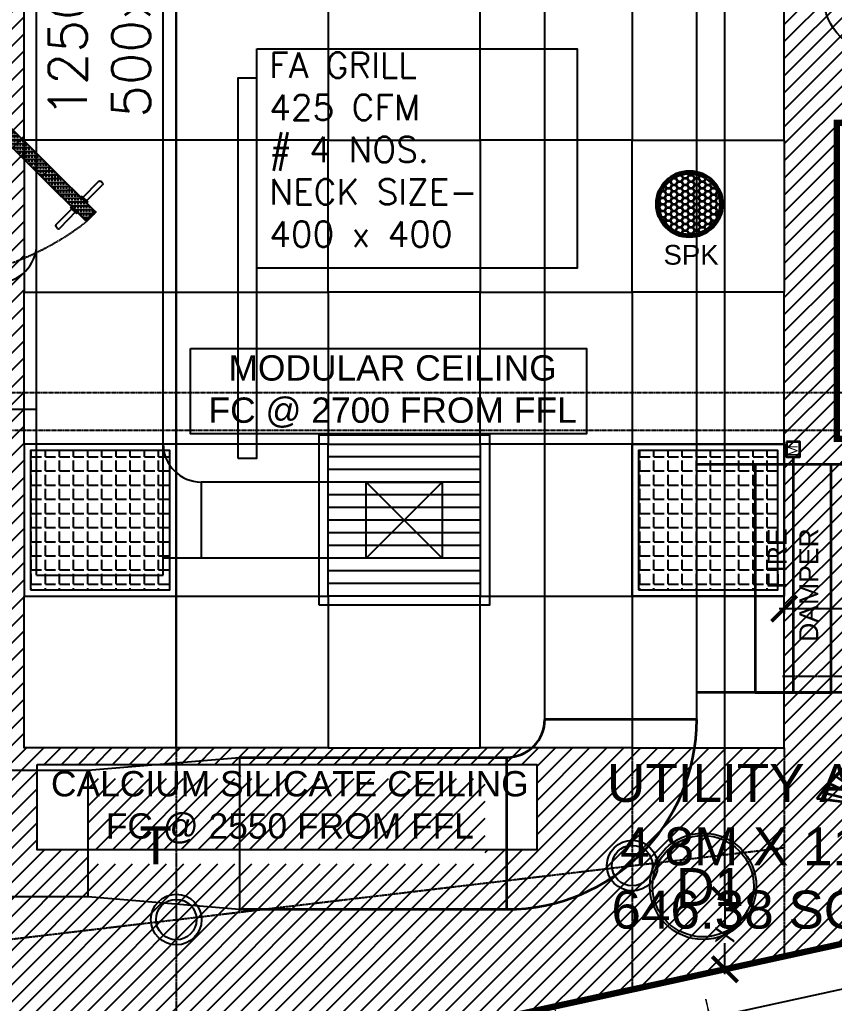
# Model space of a CAD drawing. Header units: millimetres. Extents: x -661525 to 498941, y 282148 to 1359693.
# Drawn here: x -228289 to -225073, y 665002 to 668885 of the extents above; entities that cross this region are included whole.
import ezdxf

# ---------------------------------------------------------------- set-up
doc = ezdxf.new("R2010")
doc.units = ezdxf.units.MM
doc.header["$LTSCALE"] = 2.5
doc.header["$PDMODE"] = 35
doc.header["$PDSIZE"] = 15
for name, pattern in [('CENTER', [2, 1.25, -0.25, 0.25, -0.25]), ('DASHED', [0.75, 0.5, -0.25]), ('HIDDEN', [0.375, 0.25, -0.125])]:
    doc.linetypes.add(name, pattern=pattern)
doc.layers.get('0').update_dxf_attribs({"linetype": 'CONTINUOUS'})
doc.layers.get('DEFPOINTS').update_dxf_attribs({"linetype": 'CONTINUOUS'})
for name, color, linetype in [('00', 5, 'CONTINUOUS'), ('A-ANNO-GRID', 5, 'CENTER'), ('A-ANNO-TEXT', 7, 'CONTINUOUS'), ('A-ELEV', 8, 'CONTINUOUS'), ('A-ELEV-MEDM', 34, 'CONTINUOUS'), ('A-WALL-PLAS', 8, 'CONTINUOUS'), ('CEILING', 11, 'CONTINUOUS'), ('DOOR TYPE', 7, 'CONTINUOUS'), ('I-ANNO-PATT-2.5', 5, 'CONTINUOUS'), ('I-FURN', 14, 'CONTINUOUS'), ('v-grill', 3, 'CONTINUOUS'), ('v-ra duct', 3, 'CONTINUOUS'), ('v-SA DUCT', 4, 'CONTINUOUS')]:
    doc.layers.add(name, color=color, linetype=linetype)
doc.layers.add('area', color=5, linetype='CONTINUOUS', plot=False)
for name, color, linetype, lineweight in [('DOORS', 10, 'CONTINUOUS', 9), ('V-ac fa duct', 51, 'CONTINUOUS', 35), ('v-ac fd', 1, 'CONTINUOUS', 35), ('V-ac-fa-ex fan', 92, 'CONTINUOUS', 35), ('v-ss cctv', 3, 'CONTINUOUS', 35), ('VEMCPL-PA', 4, 'CONTINUOUS', 35)]:
    doc.layers.add(name, color=color, linetype=linetype, lineweight=lineweight)
doc.styles.add('ARIAL', font='arial.ttf')
doc.styles.add('COMPLEX', font='complex.shx', dxfattribs={"width": 0.8})
doc.styles.add('ROMAND', font='ROMAND')
doc.styles.add('ROMANS', font='romans.shx', dxfattribs={"height": 125})
doc.linetypes.add('ZIGZAG', pattern='A,0.0001,-0.2,[131,ltypeshp.shx,S=0.2,R=0,X=-0.2,Y=0],-0.4,[131,ltypeshp.shx,S=0.2,R=180,X=0.2,Y=0],-0.2', length=0.8001)
doc.dimstyles.new('TICK100', dxfattribs={"dimtxt": 250, "dimasz": 200, "dimexe": 150, "dimexo": 10, "dimgap": 50, "dimtad": 0, "dimdec": 0, "dimrnd": 5, "dimzin": 1, "dimdsep": 46, "dimtxsty": 'COMPLEX', "dimblk1": 'ARCHTICK', "dimblk2": 'ARCHTICK', "dimsah": 1, "dimcen": 0.09375, "dimdle": 150, "dimclrd": 11, "dimclre": 11, "dimclrt": 7, "dimadec": 0, "dimazin": 0, "dimtfac": 1, "dimtdec": 0, "dimtofl": 0, "dimtmove": 0, "dimatfit": 3, "dimldrblk": 'OPEN90', "dimfxl": 1, "dimtolj": 1, "dimtzin": 1, "dimarcsym": 0})

# ---------------------------------------------------------------- blocks, each defined once
blk = doc.blocks.new('cctv')
at = {"layer": 'v-ss cctv'}
h = blk.add_hatch(color=256, dxfattribs=at)
h.set_gradient(color1=(255, 0, 255), one_color=1, tint=1, name='SPHERICAL')
edge = h.paths.add_edge_path()
edge.add_ellipse((37.5, 98.5), major_axis=(-198.3, 1.7), ratio=0.995489, start_angle=-62.19428, end_angle=9.43216)
edge.add_line((-158.4, 67.8), (158.4, 67.8))
edge.add_ellipse((-42.7, 98.5), major_axis=(-146.2, 146.5), ratio=0.953323, start_angle=217.69185, end_angle=286.6026)
edge.add_ellipse((-2.6, 268.6), major_axis=(-53.3, -0.9), ratio=0.381165, start_angle=-17.5232, end_angle=192.61279, ccw=False)
h = blk.add_hatch(color=256, dxfattribs=at)
h.set_gradient(color1=(192, 192, 192), one_color=1, tint=1, name='SPHERICAL')
h.paths.add_polyline_path([(-158.4, 67.8), (-158.4, 0), (158.4, 0), (158.4, 67.8)])
at = {"layer": 'v-ss cctv', "color": 5}
for p, q in [((-2.6, 268.6, -1183.6), (-253.6, 595.7, -1183.6)), ((-2.6, 268.6, -1183.6), (-201, 602.1, -1183.6)), ((-2.6, 268.6, -1183.6), (-125.9, 608.5, -1183.6)), ((1, 248.4, -1183.6), (-63.5, 611.6, -1183.6)), ((-9.9, 248.4, -1183.6), (120.8, 608.6, -1183.6)), ((-6.2, 248.3, -1183.6), (58.4, 611.6, -1183.6)), ((-2.6, 268.6, -1183.6), (-2.6, 612.6, -1183.6)), ((-2.6, 268.6, -1183.6), (195.9, 602.2, -1183.6)), ((-2.6, 268.6, -995.4), (247.9, 595.9, -995.4)), ((-2.6, 268.6, -1183.6), (248.5, 595.8, -1183.6)), ((-2.6, 268.6, -995.4), (248.5, 595.8, -995.4)), ((-158.4, 67.8), (158.4, 67.8)), ((-158.4, 0), (-158.4, 67.8)), ((158.4, 67.8), (158.4, 0)), ((158.4, 0), (-158.4, 0))]:
    blk.add_line(p, q, dxfattribs=at)
at = {"layer": 'v-ss cctv'}
blk.add_line((49.4, 273.9), (49.4, 273.9, -1371.9), dxfattribs=at)
at = {"layer": 'v-ss cctv', "color": 5}
for centre, major_axis, ratio, start_param, end_param in [((-2.1, -1270.7, -1183.6), (-1883.3, 0), 1, 4.578935, 4.846354), ((37.5, 98.5), (-198.3, 1.7), 0.995489, -1.085495, 0.164622)]:
    blk.add_ellipse(centre, major_axis=major_axis, ratio=ratio, start_param=start_param, end_param=end_param, dxfattribs=at)
blk.add_ellipse((-2.6, 268.6, -1371.9), major_axis=(-53.3, -0.9), ratio=0.381165, dxfattribs=at)
at = {"layer": 'v-ss cctv', "color": 5, "extrusion": (0, 0, -1)}
blk.add_ellipse((-42.7, 98.5), major_axis=(-146.2, 146.5), ratio=0.953323, start_param=1.280813, end_param=2.483746, dxfattribs=at)
blk = doc.blocks.new('Speaker')
at = {"layer": 'VEMCPL-PA', "ltscale": 0.5}
h = blk.add_hatch(dxfattribs=at)
h.set_pattern_fill('HONEY', color=150, scale=45.6192, angle=-360, style=0)
h.set_pattern_definition([(360, (-3673431.3123, 155088.758), (8.5536, 4.938423241), [5.7024, -11.4048]), (120, (-3673431.3123, 155088.758), (-8.553599981, 4.938423273), [5.7024, -11.4048]), (60, (-3673431.3123, 155088.758), (1.9e-08, 9.876846514), [-11.4048, 5.7024])])
edge = h.paths.add_edge_path()
edge.add_arc((0, 0), 46.5, 0, 360)
at = {"layer": 'VEMCPL-PA', "color": 150, "ltscale": 0.5}
for radius in [50.2, 46.5]:
    blk.add_circle((0, 0), radius, dxfattribs=at)
at = {"layer": 'VEMCPL-PA', "color": 150, "insert": (-39.4, -62), "char_height": 30, "width": 296.044, "attachment_point": 1, "style": 'ARIAL'}
blk.add_mtext('SPK', dxfattribs=at)
blk = doc.blocks.new('key')
at = {"color": 252}
blk.add_lwpolyline([(3403766, 676785.6), (3403766, 674140.6), (3403616, 674140.6), (3403616, 675640.7), (3402141, 675640.7), (3402141, 676368.5), (3402291, 676368.5), (3402291, 675790.7), (3403616, 675790.7), (3403616, 676935.6), (3408766, 676935.6), (3408766, 676785.6), (3403766, 676785.6)], dxfattribs=at)
blk = doc.blocks.new('LIGHTS')
at = {"layer": 'CEILING', "transparency": 33554687}
h = blk.add_hatch(dxfattribs=at)
h.set_pattern_fill('ANGLE', color=40, scale=8)
h.set_pattern_definition([(0, (-357159.19, 594292.36), (0, 55.88), [40.64, -15.24]), (90, (-357159.19, 594292.36), (-55.88, 3e-15), [40.64, -15.24])])
h.paths.add_polyline_path([(-357709.2, 594292.4), (-357159.2, 594292.4), (-357159.2, 594842.4), (-357709.2, 594842.4)])
at = {"layer": 'CEILING', "color": 40}
for points in [[(-357734.2, 594267.4), (-357134.2, 594267.4), (-357134.2, 594867.4), (-357734.2, 594867.4)], [(-357709.2, 594292.4), (-357159.2, 594292.4), (-357159.2, 594842.4), (-357709.2, 594842.4)]]:
    blk.add_lwpolyline(points, close=True, dxfattribs=at)
blk = doc.blocks.new('_ARCHTICK')
at = {"color": 0, "linetype": 'ByBlock', "const_width": 0.15}
blk.add_lwpolyline([(-0.5, -0.5), (0.5, 0.5)], dxfattribs=at)
blk = doc.blocks.new('*D560')
at = {"layer": 'CEILING', "color": 8, "lineweight": -2}
for p, q in [((-225494.2, 675610.2), (-225525.3, 675610.2)), ((-225505.3, 675630.2), (-225505.3, 670647.5)), ((-225505.3, 665390.2), (-225505.3, 670372.9)), ((-225505.3, 665410.2), (-225525.3, 665410.2))]:
    blk.add_line(p, q, dxfattribs=at)
at = {"layer": 'DEFPOINTS', "color": 0}
for p in [(-225494.2, 675610.2), (-225505.3, 665410.2), (-225505.3, 665410.2)]:
    blk.add_point(p, dxfattribs=at)
at = {"layer": 'CEILING', "color": 8, "lineweight": -2, "xscale": 100, "yscale": 100, "zscale": 100}
for p, rotation in [((-225505.3, 675610.2), 90), ((-225505.3, 665410.2), 270)]:
    blk.add_blockref('_ARCHTICK', p, dxfattribs=dict(at, rotation=rotation))
at = {"layer": 'CEILING', "color": 1, "insert": (-225505.3, 670510.2), "char_height": 75, "attachment_point": 5, "rotation": 90, "style": 'ARIAL'}
blk.add_mtext('\\A1;10200', dxfattribs=at)
blk = doc.blocks.new('*D561')
at = {"layer": 'CEILING', "color": 8, "lineweight": -2}
for p, q in [((-225505.3, 665430.2), (-225505.3, 665307.9)), ((-225505.3, 665410.2), (-225525.3, 665410.2)), ((-225505.3, 665116.9), (-225505.3, 665239.2)), ((-225503.4, 665136.9), (-225525.3, 665136.9))]:
    blk.add_line(p, q, dxfattribs=at)
at = {"layer": 'DEFPOINTS', "color": 0}
for p in [(-225505.3, 665410.2), (-225505.3, 665136.9), (-225503.4, 665136.9)]:
    blk.add_point(p, dxfattribs=at)
at = {"layer": 'CEILING', "color": 8, "lineweight": -2, "xscale": 100, "yscale": 100, "zscale": 100}
for p, rotation in [((-225505.3, 665410.2), 90), ((-225505.3, 665136.9), 270)]:
    blk.add_blockref('_ARCHTICK', p, dxfattribs=dict(at, rotation=rotation))
at = {"layer": 'CEILING', "color": 1, "insert": (-225505.3, 665273.5), "char_height": 75, "attachment_point": 5, "rotation": 90, "style": 'ARIAL'}
blk.add_mtext('\\A1;X', dxfattribs=at)
blk = doc.blocks.new('*D562')
at = {"layer": 'CEILING', "color": 8, "lineweight": -2}
for p, q in [((-225291.2, 666560.6), (-224965.1, 666560.6)), ((-225271.2, 666563.6), (-225271.2, 666540.6)), ((-224476, 666560.6), (-224802.1, 666560.6)), ((-224496, 666563.6), (-224496, 666540.6))]:
    blk.add_line(p, q, dxfattribs=at)
at = {"layer": 'DEFPOINTS', "color": 0}
for p in [(-225271.2, 666563.6), (-224496, 666563.6), (-224496, 666560.6)]:
    blk.add_point(p, dxfattribs=at)
at = {"layer": 'CEILING', "color": 8, "lineweight": -2, "xscale": 100, "yscale": 100, "zscale": 100, "rotation": 180}
blk.add_blockref('_ARCHTICK', (-225271.2, 666560.6), dxfattribs=at)
at = {"layer": 'CEILING', "color": 8, "lineweight": -2, "xscale": 100, "yscale": 100, "zscale": 100}
blk.add_blockref('_ARCHTICK', (-224496, 666560.6), dxfattribs=at)
at = {"layer": 'CEILING', "color": 1, "insert": (-224883.6, 666560.6), "char_height": 75, "attachment_point": 5, "style": 'ARIAL'}
blk.add_mtext('\\A1;EQ.', dxfattribs=at)
blk = doc.blocks.new('900d')
at = {"layer": 'DOORS', "color": 8, "linetype": 'ByBlock'}
blk.add_line((-899.1, 0), (600.9, 0), dxfattribs=at)
at = {"layer": 'DOORS', "color": 84}
for p, q in [((-849.1, -100), (-827.4, -72.6)), ((-827.4, -72.6), (-201.4, -569.6)), ((529.4, -72.4), (56.4, -440.2)), ((550.9, -100), (529.4, -72.4)), ((-222.6, -597.5), (-849.1, -100)), ((77.2, -468.3), (550.9, -100)), ((-712.4, -208.6), (-690.6, -181.2)), ((-360, -488.4), (-338.2, -461))]:
    blk.add_line(p, q, dxfattribs=at)
at = {"layer": 'DOORS', "color": 4}
for p, q in [((-347.8, -473.1), (-700.3, -193.3)), ((-350.3, -476.3), (-702.7, -196.4))]:
    blk.add_line(p, q, dxfattribs=at)
at = {"layer": 'DOORS', "color": 84}
for points in [[(-839.1, 0), (-899.1, 0), (-899.1, -100), (-849.1, -100), (-849.1, -60), (-839.1, -60)], [(540.9, 0), (600.9, 0), (600.9, -100), (550.9, -100), (550.9, -60), (540.9, -60)]]:
    blk.add_lwpolyline(points, close=True, dxfattribs=at)
for centre, radius, start, end in [((-849.1, -100), 800, 321.5499, 0), ((550.9, -100), 600, 180, 217.8707)]:
    blk.add_arc(centre, radius, start, end, dxfattribs=at)
blk = doc.blocks.new('DOOR HANDLE IN PLAN')
at = {"color": 0, "ltscale": 25}
for p, q in [((62658.6, 114796), (62658.6, 114806)), ((62663.6, 114811), (62758.6, 114811)), ((62758.6, 114791), (62663.6, 114791)), ((62752.6, 114817), (62758.6, 114817)), ((62752.6, 114817), (62752.6, 114785)), ((62752.6, 114785), (62758.6, 114785))]:
    blk.add_line(p, q, dxfattribs=at)
for centre, start, end in [((62663.6, 114806), 90, 180), ((62663.6, 114796), 180, 270)]:
    blk.add_arc(centre, 5, start, end, dxfattribs=at)

msp = doc.modelspace()

# ---------------------------------------------------------------- hatches: boundary and pattern name
at = {"layer": 'CEILING', "true_color": 0xd6ed82, "transparency": 33554687}
h = msp.add_hatch(dxfattribs=at)
h.set_pattern_fill('ANSI31', color=61, scale=15)
h.set_pattern_definition([(45, (-248964.734, 666321.267), (-33.67596, 33.67596), [])])
h.paths.add_polyline_path([(-224964.7, 675760.2), (-225051.7, 675760.2), (-225051.7, 675910.2), (-225271.2, 675910.2), (-225271.2, 675010.2), (-224964.7, 675010.2)])
h.paths.add_polyline_path([(-225271.2, 675910.2), (-225651.7, 675910.2), (-225651.7, 675921.2), (-228271.2, 675921.2), (-228271.2, 675010.2), (-225271.2, 675010.2)])
h.paths.add_polyline_path([(-225808.9, 675377.8), (-225808.9, 675041.3), (-227782.1, 675041.3), (-227782.1, 675377.8)], flags=16)
h.paths.add_polyline_path([(-228271.2, 675921.2), (-228427.7, 675921.2), (-228427.7, 675760.2), (-228514.7, 675760.2), (-228514.7, 675010.2), (-228271.2, 675010.2)])
h.paths.add_polyline_path([(-225271.2, 666010.2), (-225871.2, 666010.2), (-226471.2, 666010.2), (-227071.2, 666010.2), (-227671.2, 666010.2), (-228271.2, 666010.2), (-228271.2, 664601.8), (-225271.2, 665256.2)])
h.paths.add_polyline_path([(-228220.6, 665608.8), (-228220.6, 665945.3), (-226247.4, 665945.3), (-226247.4, 665608.8)], flags=16)
h.paths.add_polyline_path([(-228514.7, 666010.2), (-228639.7, 666010.2), (-228639.7, 664338.2), (-228514.7, 664365.5)])
h.paths.add_polyline_path([(-227103.4, 664673.3), (-227127.2, 664782.7), (-226371, 664947.7), (-224964.7, 665254.4), (-224964.7, 665323), (-228514.7, 664548.7), (-228514.7, 664365.5)])
h.paths.add_polyline_path([(-223714.7, 666010.2), (-223894.7, 666010.2), (-223894.7, 665556.4), (-224496, 665425.2), (-224496, 665356.7), (-224489.3, 665358.1), (-223826.7, 665502.6), (-223826.7, 665784.2), (-223720.7, 665784.2), (-223720.7, 665778.2), (-223714.7, 665778.2), (-223714.7, 665797.2), (-223714.7, 665823.2)])
h.paths.add_polyline_path([(-223714.7, 666293.6), (-223894.7, 666293.6), (-223894.7, 666010.2), (-223714.7, 666010.2)])
h.paths.add_polyline_path([(-223894.7, 666293.6), (-224396, 666293.6, -0.414214), (-224496, 666193.6), (-224496, 666010.2), (-223894.7, 666010.2)])
h.paths.add_polyline_path([(-223894.7, 666010.2), (-224496, 666010.2), (-224496, 665425.2), (-223894.7, 665556.4)], flags=17)
h.paths.add_polyline_path([(-224514.7, 666010.2), (-224964.7, 666010.2), (-224964.7, 665254.4), (-224635.8, 665326.2), (-224496, 665356.7), (-224496, 665425.2), (-224514.7, 665421.2)])
h.paths.add_polyline_path([(-224514.7, 666195.3, -0.359988), (-224596, 666293.6), (-224964.7, 666293.6), (-224964.7, 666010.2), (-224514.7, 666010.2)])
h.paths.add_polyline_path([(-224964.7, 667230.4), (-225063.7, 667230.4), (-225063.7, 667852.5), (-225271.2, 667807.3), (-225271.2, 667210.2), (-225271.2, 666610.2), (-225271.2, 666293.6), (-224964.7, 666293.6)])
h.paths.add_polyline_path([(-224514.7, 667230.4), (-224964.7, 667230.4), (-224964.7, 666293.6), (-224596, 666293.6, -0.359988), (-224514.7, 666391.8)])
h.paths.add_polyline_path([(-223894.7, 667248.2), (-224415.7, 667248.2), (-224415.7, 667230.4), (-224496, 667230.4), (-224496, 666393.6, -0.414214), (-224396, 666293.6), (-223894.7, 666293.6)])
h.paths.add_polyline_path([(-223714.7, 667221.2), (-223708.7, 667238.2), (-223664.7, 667238.2), (-223664.7, 667272.2), (-223814.7, 667272.2), (-223859, 667272.2), (-223894.7, 667272.2), (-223894.7, 666293.6), (-223714.7, 666293.6)])
h.paths.add_polyline_path([(-223826.7, 676210.2), (-224427.7, 676210.2), (-224427.7, 675921.2), (-223894.7, 675921.2), (-223894.7, 668567.9), (-224305.2, 668478.4), (-223838.7, 668478.4), (-223838.7, 668596.2), (-223720.7, 668596.2), (-223714.7, 668596.8), (-223714.7, 670960.2), (-223826.7, 670960.2), (-223826.7, 671584.2), (-223714.7, 671584.2), (-223714.7, 673360.2), (-223826.7, 673360.2), (-223826.7, 673984.2), (-223714.7, 673984.2), (-223714.7, 675760.2), (-223826.7, 675760.2)])
h.paths.add_polyline_path([(-224514.7, 675760.2), (-224964.7, 675760.2), (-224964.7, 668478.4), (-224514.7, 668478.4)])
h.paths.add_polyline_path([(-223894.7, 675921.2), (-224427.7, 675921.2), (-224427.7, 675760.2), (-224514.7, 675760.2), (-224514.7, 668478.4), (-224305.2, 668478.4), (-223894.7, 668567.9)])
h.paths.add_polyline_path([(-225063.7, 668313.1), (-225271.2, 668267.8), (-225271.2, 667807.3), (-225063.7, 667852.5)])
h.paths.add_polyline_path([(-228271.2, 667613.8), (-228514.7, 667560.7), (-228514.7, 675760.2), (-228627.7, 675760.2), (-228627.7, 673160.2), (-228627.7, 672160.2), (-228627.7, 671060.2), (-228627.7, 670060.2), (-228627.7, 668810.2), (-228627.7, 667810.2), (-228627.7, 666097.3), (-228628.3, 666010.2), (-228514.7, 666010.2), (-228514.7, 667100.1), (-228271.2, 667153.2), (-228271.2, 667210.2)])
h.paths.add_polyline_path([(-228015.9, 665552.7), (-228015.9, 665889.2), (-226451.6, 665889.2), (-226451.6, 665552.7)], flags=16)
h.paths.add_polyline_path([(-225426.9, 665220), (-225426.9, 665327.3), (-225581.4, 665327.3), (-225581.4, 665220)], flags=24)
h.paths.add_polyline_path([(-227972.6, 665537.3), (-226468.9, 665537.3), (-226468.9, 665942.9), (-227972.6, 665942.9)], flags=24)
h.paths.add_polyline_path([(-225427.5, 675654.3), (-225427.5, 675866.6), (-225582.1, 675866.6), (-225582.1, 675654.3)], flags=24)
h.paths.add_polyline_path([(-224992.2, 666485), (-224774.2, 666485), (-224774.2, 666639.6), (-224992.2, 666639.6)], flags=9)
h.paths.add_polyline_path([(-224213.9, 666485), (-223996, 666485), (-223996, 666639.6), (-224213.9, 666639.6)], flags=24)
h.paths.add_polyline_path([(-224249.5, 666653.4), (-224249.5, 666871.4), (-224404, 666871.4), (-224404, 666653.4)], flags=24)
h.paths.add_polyline_path([(-224249.5, 665722.9), (-224249.5, 665940.9), (-224404, 665940.9), (-224404, 665722.9)], flags=24)
h.paths.add_polyline_path([(-224964.7, 675010.2), (-225271.2, 675010.2), (-225271.2, 673810.2), (-225271.2, 673210.2), (-225271.2, 672610.2), (-225271.2, 672010.2), (-225271.2, 671410.2), (-225271.2, 670810.2), (-225271.2, 670210.2), (-225271.2, 669610.2), (-225271.2, 669010.2), (-225271.2, 668410.2), (-225271.2, 668267.8), (-225063.7, 668313.1), (-225063.7, 668478.4), (-224964.7, 668478.4)])
h.paths.add_polyline_path([(-228271.2, 675010.2), (-228514.7, 675010.2), (-228514.7, 667560.7), (-228271.2, 667613.8), (-228271.2, 667810.2), (-228271.2, 668410.2), (-228271.2, 669010.2), (-228271.2, 669610.2), (-228271.2, 670210.2), (-228271.2, 670810.2), (-228271.2, 671410.2), (-228271.2, 672010.2), (-228271.2, 672610.2), (-228271.2, 673210.2), (-228271.2, 673810.2)])
h.paths.add_polyline_path([(-225271.2, 666293.6), (-225271.2, 665256.2), (-224964.7, 665323), (-224964.7, 666293.6)])
h.paths.add_polyline_path([(-228271.2, 664601.8), (-228271.2, 667153.2), (-228514.7, 667100.1), (-228514.7, 664548.7)])
h.paths.add_polyline_path([(-225426.9, 665220), (-225426.9, 665327.3), (-225581.4, 665327.3), (-225581.4, 665220)], flags=24)
h.paths.add_polyline_path([(-228190.2, 665593.4), (-226253.9, 665593.4), (-226253.9, 665999), (-228190.2, 665999)], flags=24)
h.paths.add_polyline_path([(-225427.5, 675654.3), (-225427.5, 675866.6), (-225582.1, 675866.6), (-225582.1, 675654.3)], flags=24)
h.paths.add_polyline_path([(-227751.7, 675025.9), (-225815.4, 675025.9), (-225815.4, 675431.5), (-227751.7, 675431.5)], flags=24)
at = {"layer": 'I-ANNO-PATT-2.5', "ltscale": 25}
h = msp.add_hatch(dxfattribs=at)
h.set_pattern_fill('ANSI33', color=256, scale=2.4, angle=134.6819, style=0)
h.set_pattern_definition([(179.682, (-228321.015, 668411.225), (-0.0846, -15.23977), []), (179.682, (-228328.592, 668418.887), (-0.0846, -15.23977), [7.62, -3.81])])
h.paths.add_polyline_path([(-227988.5, 668125.5), (-228379.6, 668512.2), (-228380.3, 668511.5), (-228415.5, 668476), (-228416.2, 668475.3), (-228025.1, 668088.6), (-228024.4, 668089.3), (-228202.1, 668265.1), (-228167, 668300.6), (-227989.2, 668124.8)])
h.paths.add_polyline_path([(-228202.1, 668265.1), (-228167, 668300.6), (-227989.2, 668124.8), (-228024.4, 668089.3), (-228202.1, 668265.1)])
h.paths.add_polyline_path([(-228024.4, 668089.3), (-228028.6, 668093.5), (-227993.5, 668129.1), (-227989.2, 668124.8)], flags=17)
at = {"layer": 'I-ANNO-PATT-2.5', "linetype": 'ByBlock'}
h = msp.add_hatch(dxfattribs=at)
h.set_pattern_fill('SACNCR', color=256, scale=1.2, angle=224.6819, style=0)
h.set_pattern_definition([(89.68190014, (-442856.4296, -492472.066), (-2.381213153, 0.0132203692), []), (89.68190014, (-442855.2323, -492470.882), (-2.381213153, 0.0132203692), [0, -2.381249852])])
h.paths.add_polyline_path([(-228024.4, 668089.3), (-228028.6, 668093.5), (-227993.5, 668129.1), (-227989.2, 668124.8)])

# ---------------------------------------------------------------- linework, layer by layer
at = {"layer": '00', "linetype": 'HIDDEN', "ltscale": 5}
msp.add_arc((-228700.3, 668960.9), 1103.1, 273.7707, 307.7419, dxfattribs=at)
at = {"layer": 'A-ELEV-MEDM'}
for points in [[(-228380.3, 668511.5), (-228379.6, 668512.2), (-227988.5, 668125.5), (-227989.2, 668124.8)], [(-228024.4, 668089.3), (-228025.1, 668088.6), (-228416.2, 668475.3), (-228415.5, 668476)], [(-228024.4, 668089.3), (-228028.6, 668093.5), (-227993.5, 668129.1), (-227989.2, 668124.8), (-228024.4, 668089.3)]]:
    msp.add_lwpolyline(points, dxfattribs=at)
msp.add_lwpolyline([(-228202.1, 668265.1), (-228167, 668300.6), (-227989.2, 668124.8), (-228024.4, 668089.3), (-228202.1, 668265.1)], close=True, dxfattribs=at)
at = {"layer": 'A-WALL-PLAS'}
msp.add_line((-226333.9, 664777.7), (-224598.7, 665156.1), dxfattribs=at)
at = {"layer": 'area', "const_width": 25}
msp.add_lwpolyline([(-223714.7, 670960.2), (-223714.7, 668596.2), (-223838.7, 668596.2), (-223838.7, 668478.6), (-225063.7, 668478.4), (-225063.7, 667230.4), (-224415.7, 667230.4), (-224415.7, 667248.2), (-223714.7, 667247.2), (-223720.7, 665784.2), (-223826.7, 665784.2), (-223826.7, 665502.6), (-227127.2, 664782.7), (-227103.4, 664673.3), (-229132.1, 664232.9), (-229155.5, 664340.3), (-230031.9, 664150.8), (-231497.8, 663829.5), (-232939.7, 663515), (-232939.7, 666097.3), (-228627.7, 666097.3), (-228627.7, 675760.2)], dxfattribs=at)
at = {"layer": 'CEILING', "color": 8, "linetype": 'DASHED'}
for p, q in [((-225277.2, 666293.6), (-223714.7, 666293.6)), ((-227671.2, 666010.2), (-227671.2, 664549.5)), ((-225871.2, 666010.2), (-225871.2, 665056.7)), ((-225271.2, 666010.2), (-225271.2, 665187.6)), ((-232939.7, 664709.3), (-225271.2, 665616.7))]:
    msp.add_line(p, q, dxfattribs=at)
at = {"layer": 'CEILING'}
msp.add_line((-226371, 664947.7), (-224635.8, 665326.2), dxfattribs=at)
for points in [[(-228271.2, 669010.2), (-227671.2, 669010.2), (-227671.2, 668410.2), (-228271.2, 668410.2)], [(-227671.2, 669010.2), (-227071.2, 669010.2), (-227071.2, 668410.2), (-227671.2, 668410.2)], [(-226471.2, 669010.2), (-227071.2, 669010.2), (-227071.2, 668410.2), (-226471.2, 668410.2)], [(-226471.2, 669010.2), (-225871.2, 669010.2), (-225871.2, 668410.2), (-226471.2, 668410.2)], [(-225271.2, 669010.2), (-225871.2, 669010.2), (-225871.2, 668410.2), (-225271.2, 668410.2)], [(-228271.2, 667810.2), (-227671.2, 667810.2), (-227671.2, 668410.2), (-228271.2, 668410.2)], [(-227671.2, 667810.2), (-227071.2, 667810.2), (-227071.2, 668410.2), (-227671.2, 668410.2)], [(-226471.2, 667810.2), (-227071.2, 667810.2), (-227071.2, 668410.2), (-226471.2, 668410.2)], [(-226471.2, 667810.2), (-225871.2, 667810.2), (-225871.2, 668410.2), (-226471.2, 668410.2)], [(-225271.2, 667810.2), (-225871.2, 667810.2), (-225871.2, 668410.2), (-225271.2, 668410.2)], [(-228271.2, 667810.2), (-227671.2, 667810.2), (-227671.2, 667210.2), (-228271.2, 667210.2)], [(-227671.2, 667810.2), (-227071.2, 667810.2), (-227071.2, 667210.2), (-227671.2, 667210.2)], [(-226471.2, 667810.2), (-227071.2, 667810.2), (-227071.2, 667210.2), (-226471.2, 667210.2)], [(-226471.2, 667810.2), (-225871.2, 667810.2), (-225871.2, 667210.2), (-226471.2, 667210.2)], [(-225271.2, 667810.2), (-225871.2, 667810.2), (-225871.2, 667210.2), (-225271.2, 667210.2)], [(-228271.2, 666610.2), (-227671.2, 666610.2), (-227671.2, 667210.2), (-228271.2, 667210.2)], [(-227671.2, 666610.2), (-227071.2, 666610.2), (-227071.2, 667210.2), (-227671.2, 667210.2)], [(-226471.2, 666610.2), (-227071.2, 666610.2), (-227071.2, 667210.2), (-226471.2, 667210.2)], [(-226471.2, 666610.2), (-225871.2, 666610.2), (-225871.2, 667210.2), (-226471.2, 667210.2)], [(-225271.2, 666610.2), (-225871.2, 666610.2), (-225871.2, 667210.2), (-225271.2, 667210.2)], [(-228271.2, 666610.2), (-227671.2, 666610.2), (-227671.2, 666010.2), (-228271.2, 666010.2)], [(-227671.2, 666610.2), (-227071.2, 666610.2), (-227071.2, 666010.2), (-227671.2, 666010.2)], [(-226471.2, 666610.2), (-227071.2, 666610.2), (-227071.2, 666010.2), (-226471.2, 666010.2)], [(-226471.2, 666610.2), (-225871.2, 666610.2), (-225871.2, 666010.2), (-226471.2, 666010.2)], [(-225271.2, 666610.2), (-225871.2, 666610.2), (-225871.2, 666010.2), (-225271.2, 666010.2)]]:
    msp.add_lwpolyline(points, close=True, dxfattribs=at)
at = {"layer": 'CEILING', "color": 1}
for points in [[(-227615.5, 667586.8), (-226051.3, 667586.8), (-226051.3, 667250.3), (-227615.5, 667250.3)], [(-228220.6, 665945.3), (-226247.4, 665945.3), (-226247.4, 665608.8), (-228220.6, 665608.8)]]:
    msp.add_lwpolyline(points, close=True, dxfattribs=at)
at = {"layer": 'CEILING', "color": 40}
for centre, radius in [((-225871.2, 665545.7), 100), ((-225871.2, 665545.7), 80), ((-227671.2, 665332.7), 100), ((-227671.2, 665332.7), 80)]:
    msp.add_circle(centre, radius, dxfattribs=at)
at = {"layer": 'DOOR TYPE'}
for radius in [210, 200]:
    msp.add_circle((-225591.3, 665464.3), radius, dxfattribs=at)
at = {"layer": 'I-FURN'}
msp.add_lwpolyline([(-227427.7, 667154.4), (-227352.7, 667154.4), (-227352.7, 668654.4), (-227427.7, 668654.4)], close=True, dxfattribs=at)
at = {"layer": 'I-FURN', "color": 8}
msp.add_circle((-224890.1, 668976.9), 225, dxfattribs=at)
at = {"layer": 'V-ac fa duct'}
for p, q in [((-224439.7, 667129.5), (-225616.1, 667129.5)), ((-223206.5, 666229.5), (-225616.1, 666229.5))]:
    msp.add_line(p, q, dxfattribs=at)
at = {"layer": 'v-ac fd', "linetype": 'ZIGZAG', "ltscale": 5}
msp.add_line((-225235.6, 667159.6), (-225235.7, 666229.5), dxfattribs=at)
at = {"layer": 'v-ac fd'}
msp.add_lwpolyline([(-225262.2, 667218.7), (-225262.2, 667159.6), (-225209, 667159.6), (-225209, 667218.7)], close=True, dxfattribs=at)
at = {"layer": 'v-ac fd', "ltscale": 25}
msp.add_lwpolyline([(-225385.6, 667129.5), (-225385.7, 666229.5), (-225085.7, 666229.5), (-225085.6, 667129.5)], close=True, dxfattribs=at)
at = {"layer": 'V-ac-fa-ex fan'}
for p, q in [((-225616.1, 666123.3), (-226216.1, 666123.3)), ((-227421, 665973.3), (-226366.1, 665973.3)), ((-226366.1, 665373.3), (-226366.1, 665973.3)), ((-227421, 665373.3), (-226366.1, 665373.3))]:
    msp.add_line(p, q, dxfattribs=at)
for radius in [150, 750]:
    msp.add_arc((-226366.1, 666123.3), radius, 270, 360, dxfattribs=at)
at = {"layer": 'v-grill'}
for p, q in [((-226471.2, 667160.2), (-227071.2, 667160.2)), ((-226471.2, 667110.2), (-227071.2, 667110.2)), ((-226471.2, 667060.2), (-227071.2, 667060.2)), ((-226471.2, 667010.2), (-227071.2, 667010.2)), ((-226471.2, 666960.2), (-227071.2, 666960.2)), ((-226471.2, 666910.2), (-227071.2, 666910.2)), ((-226471.2, 666860.2), (-227071.2, 666860.2)), ((-226471.2, 666810.2), (-227071.2, 666810.2)), ((-226471.2, 666760.2), (-227071.2, 666760.2)), ((-226471.2, 666710.2), (-227071.2, 666710.2)), ((-226471.2, 666660.2), (-227071.2, 666660.2))]:
    msp.add_line(p, q, dxfattribs=at)
for points in [[(-227352.7, 668770.9), (-226088.1, 668770.9), (-226088.1, 667904.4), (-227352.7, 667904.4)], [(-227107.2, 666574.2), (-227107.2, 667246.2), (-226435.2, 667246.2), (-226435.2, 666574.2)], [(-227071.2, 666610.2), (-227071.2, 667210.2), (-226471.2, 667210.2), (-226471.2, 666610.2)]]:
    msp.add_lwpolyline(points, close=True, dxfattribs=at)
at = {"layer": 'v-ra duct'}
for p, q in [((-225616.1, 666123.3), (-225616.1, 674663.3)), ((-226216.1, 666123.3), (-226216.1, 671690.9)), ((-228021, 665923.3), (-227421, 665973.3)), ((-227421, 665973.3), (-227421, 665373.3)), ((-232956, 665923.3), (-228021, 665923.3)), ((-228021, 665923.3), (-228021, 665423.3)), ((-233006, 665423.3), (-228021, 665423.3)), ((-228021, 665423.3), (-227421, 665373.3))]:
    msp.add_line(p, q, dxfattribs=at)
at = {"layer": 'v-SA DUCT'}
for p, q in [((-228222.8, 666692.3), (-228222.8, 675046.2)), ((-227722.8, 666692.3), (-227722.8, 673960.2)), ((-230963.4, 667348.3), (-228222.8, 667348.3)), ((-226921.2, 667060.2), (-227572.8, 667060.2)), ((-227572.8, 667060.2), (-227572.8, 666760.2)), ((-226921.2, 666760.2), (-226621.2, 667060.2)), ((-226921.2, 667060.2), (-226621.2, 666760.2)), ((-226921.2, 666760.2), (-227722.8, 666760.2)), ((-228222.8, 666692.3), (-227722.8, 666692.3))]:
    msp.add_line(p, q, dxfattribs=at)
msp.add_lwpolyline([(-226921.2, 666760.2), (-226921.2, 667060.2), (-226621.2, 667060.2), (-226621.2, 666760.2)], close=True, dxfattribs=at)
for centre, start, end in [((-228372.8, 667998.3), 270, 0), ((-227572.8, 667210.2), 180, 270)]:
    msp.add_arc(centre, 150, start, end, dxfattribs=at)

# ---------------------------------------------------------------- block references
at = {"layer": 'A-ANNO-GRID', "rotation": 359.9999999999999}
msp.add_blockref('key', (-3632580.8, -9522.4), dxfattribs=at)
at = {"layer": 'A-ELEV', "extrusion": (0, 0, -1), "zscale": -0.999999937811624, "rotation": 314.6753694723712}
msp.add_blockref('DOOR HANDLE IN PLAN', (102276.3, 632085.2), dxfattribs=at)
at = {"layer": 'A-ELEV', "rotation": 45.3246305276467}
msp.add_blockref('DOOR HANDLE IN PLAN', (-190562.6, 542792.8), dxfattribs=at)
at = {"layer": 'CEILING'}
for p in [(129463, 72342.8), (131863, 72342.8)]:
    msp.add_blockref('LIGHTS', p, dxfattribs=at)
at = {"layer": 'DOORS', "xscale": -1, "rotation": 12.27850495608488}
msp.add_blockref('900d', (-225649.2, 665105.5), dxfattribs=at)
at = {"layer": 'v-ss cctv', "xscale": -0.6000000000931323, "yscale": 0.6000000000931323, "zscale": 0.6000000000931323, "rotation": 45.00000000000016}
msp.add_blockref('cctv', (-224783.6, 665662.5), dxfattribs=at)
at = {"layer": 'VEMCPL-PA', "color": 1, "xscale": 2.600000000093132, "yscale": 2.600000000093132, "zscale": 2.600000000093132}
msp.add_blockref('Speaker', (-225645.3, 668157.3), dxfattribs=at)

# ---------------------------------------------------------------- texts
at = {"layer": 'A-ANNO-TEXT', "color": 0, "ltscale": 0.5, "insert": (-222882.5, 665601.6), "char_height": 250, "width": 4767.61, "attachment_point": 6, "style": 'ROMAND'}
msp.add_mtext('\\A1;\\pxqc;{\\f@Arial Unicode MS|b0|i0|c0|p34;\\H0.6x;\\C256;UTILITY AREA\\P4.8M X 11.4M\\P646.38 SQ.FT.\\Fromand|c0;\\H1.6667x;\\C6; }', dxfattribs=at)
at = {"layer": 'CEILING', "color": 0, "ltscale": 0.5, "char_height": 100, "width": 2623.643, "attachment_point": 6, "style": 'ROMAND'}
for s, insert in [('\\A1;\\pqc;{\\f@Arial Unicode MS|b0|i0|c0|p34;\\C1;MODULAR CEILING\\PFC @ 2700 FROM FFL}', (-225505.3, 667417.2)), ('\\A1;\\pxqc;{\\f@Arial Unicode MS|b0|i0|c0|p34;\\C1;CALCIUM SILICATE CEILING\\PFC @ 2550 FROM FFL}', (-225911.1, 665775.7))]:
    msp.add_mtext(s, dxfattribs=dict(at, insert=insert))
at = {"layer": 'DOOR TYPE', "color": 8, "ltscale": 0.5, "insert": (-225415.8, 665461.4), "char_height": 150, "width": 282.015, "attachment_point": 6, "style": 'ROMAND'}
msp.add_mtext('\\A1;\\pxql;{\\f@Arial Unicode MS|b0|i0|c0|p34;\\C1;D1}', dxfattribs=at)
at = {"layer": 'v-ac fd', "ltscale": 25, "attachment_point": 3, "rotation": 90, "style": 'ARIAL'}
for s, insert, char_height, width in [('M', (-225255.5, 667205.5), 37.5, 49.117), ('{FIRE\\PDAMPER}', (-225336.9, 666877.4), 75, 98.234)]:
    msp.add_mtext(s, dxfattribs=dict(at, insert=insert, char_height=char_height, width=width))
at = {"layer": 'v-grill', "insert": (-227304.6, 668755.8), "char_height": 100, "width": 2926.237, "attachment_point": 1, "style": 'ROMANS'}
msp.add_mtext('{FA GRILL\\P425 CFM \\P# 4 NOS.\\PNECK SIZE-\\P400 x 400}', dxfattribs=at)
at = {"layer": 'v-ra duct', "insert": (-227816.2, 665700.9), "char_height": 150, "width": 175.484, "attachment_point": 1, "style": 'ARIAL'}
msp.add_mtext('{T}', dxfattribs=at)
at = {"layer": 'v-SA DUCT', "insert": (-228174.8, 668498.4), "char_height": 150, "width": 3657.796, "attachment_point": 1, "rotation": 90, "style": 'ROMANS'}
msp.add_mtext('{1250 CFM\\P500x250}', dxfattribs=at)

# ---------------------------------------------------------------- dimensions: what is measured, and where the dimension line sits
at = {"layer": 'CEILING'}
dim = msp.add_linear_dim(base=(-225505.3, 665410.2), p1=(-225494.2, 675610.2), p2=(-225505.3, 665410.2), angle=90, dimstyle='TICK100', override={"dimtxt": 75, "dimasz": 100, "dimexe": 20, "dimexo": 0, "dimgap": 0, "dimrnd": 0, "dimtxsty": 'ARIAL', "dimdle": 20, "dimclrd": 8, "dimclre": 8, "dimclrt": 1, "dimtmove": 1}, dxfattribs=at)
dim.commit()
dim.dimension.update_dxf_attribs({"geometry": '*D560', "text_midpoint": (-225505.3, 670510.2)})
dim = msp.add_linear_dim(base=(-224496, 666560.6), p1=(-225271.2, 666563.6), p2=(-224496, 666563.6), text='EQ.', dimstyle='TICK100', override={"dimtxt": 75, "dimasz": 100, "dimexe": 20, "dimexo": 0, "dimgap": 0, "dimrnd": 0, "dimtxsty": 'ARIAL', "dimdle": 20, "dimclrd": 8, "dimclre": 8, "dimclrt": 1}, dxfattribs=at)
dim.commit()
dim.dimension.update_dxf_attribs({"geometry": '*D562', "text_midpoint": (-224883.6, 666560.6)})
dim = msp.add_linear_dim(base=(-225505.3, 665136.9), p1=(-225505.3, 665410.2), p2=(-225503.4, 665136.9), angle=90, text='X', dimstyle='TICK100', override={"dimtxt": 75, "dimasz": 100, "dimexe": 20, "dimexo": 0, "dimgap": 0, "dimrnd": 0, "dimtxsty": 'ARIAL', "dimdle": 20, "dimclrd": 8, "dimclre": 8, "dimclrt": 1, "dimtmove": 1}, dxfattribs=at)
dim.commit()
dim.dimension.update_dxf_attribs({"geometry": '*D561', "text_midpoint": (-225505.3, 665273.5)})

doc.saveas('drawing.dxf')
